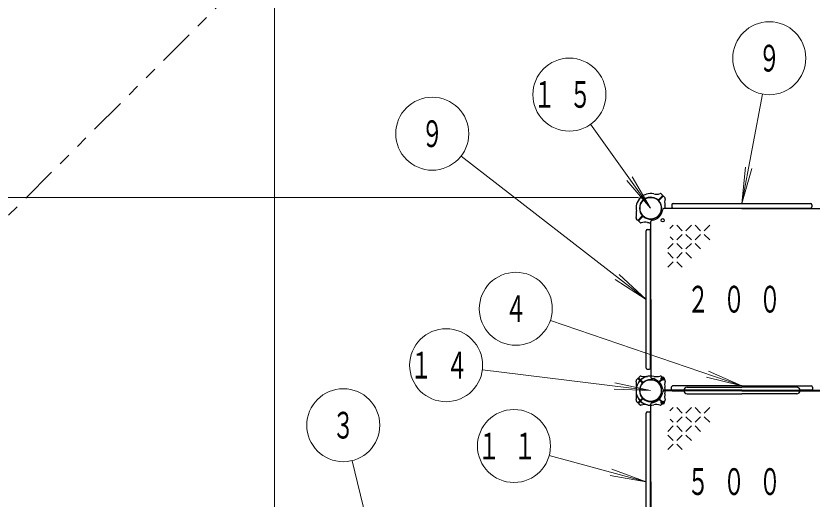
# Model space of a CAD drawing. Units: millimetres on the paper. Extents: x -385 to 0, y -594 to 267.
# Drawn here: x -304.8 to -239.2, y 167.4 to 207.1 of the extents above; entities that cross this region are included whole.
import ezdxf
from ezdxf.enums import TextEntityAlignment as Align

# ---------------------------------------------------------------- set-up
doc = ezdxf.new("R2010")
doc.units = ezdxf.units.MM
doc.linetypes.add('USER3', pattern=[8, 3, -1, 1, -1, 1, -1])
doc.layers.add('LY_1', color=7, linetype='Continuous', lineweight=25)
doc.styles.add('ＭＳ ゴシック', font='')
doc.styles.get('ＭＳ ゴシック').set_extended_font_data('MS Gothic')

msp = doc.modelspace()

# ---------------------------------------------------------------- linework, layer by layer
at = {"layer": 'LY_1', "lineweight": 13}
for p, q in [((-283.556, 147.28), (-283.556, 237.175)), ((-243.468, 200.665), (-245.165, 191.66)), ((-257.597, 198.178), (-252.665, 191.28)), ((-268.237, 195.566), (-253.045, 183.78)), ((-245.165, 191.66), (-244.868, 194.646)), ((-245.165, 191.66), (-244.354, 194.549)), ((-252.665, 191.28), (-254.615, 193.559)), ((-252.665, 191.28), (-254.19, 193.863)), ((-253.665, 192.171), (-330.158, 192.171)), ((-251.08, 189.611), (-250.812, 189.878)), ((-250.062, 189.428), (-250.512, 189.878)), ((-249.762, 189.428), (-249.312, 189.878)), ((-248.562, 189.428), (-249.012, 189.878)), ((-248.262, 189.428), (-247.812, 189.878)), ((-250.812, 188.678), (-251.052, 188.918)), ((-250.512, 188.678), (-250.062, 189.128)), ((-249.312, 188.678), (-249.762, 189.128)), ((-249.012, 188.678), (-248.562, 189.128)), ((-247.812, 188.678), (-248.262, 189.128)), ((-251.262, 187.928), (-250.812, 188.378)), ((-250.062, 187.928), (-250.512, 188.378)), ((-249.762, 187.928), (-249.312, 188.378)), ((-248.562, 187.928), (-249.012, 188.378)), ((-250.812, 187.178), (-251.262, 187.628)), ((-250.512, 187.178), (-250.062, 187.628)), ((-249.312, 187.178), (-249.762, 187.628)), ((-251.262, 186.428), (-250.812, 186.878)), ((-250.062, 186.428), (-250.512, 186.878)), ((-253.045, 183.78), (-255.246, 185.819)), ((-253.045, 183.78), (-255.566, 185.405)), ((-260.903, 182.039), (-245.165, 176.66)), ((-266.49, 177.998), (-252.665, 176.28)), ((-245.165, 176.66), (-247.908, 177.874)), ((-245.165, 176.66), (-248.077, 177.379)), ((-252.665, 176.28), (-255.598, 176.908)), ((-252.665, 176.28), (-255.663, 176.389)), ((-251.08, 174.611), (-250.812, 174.878)), ((-250.062, 174.428), (-250.512, 174.878)), ((-249.762, 174.428), (-249.312, 174.878)), ((-248.562, 174.428), (-249.012, 174.878)), ((-248.262, 174.428), (-247.812, 174.878)), ((-250.812, 173.678), (-251.052, 173.918)), ((-250.512, 173.678), (-250.062, 174.128)), ((-249.312, 173.678), (-249.762, 174.128)), ((-249.012, 173.678), (-248.562, 174.128)), ((-247.812, 173.678), (-248.262, 174.128)), ((-251.262, 172.928), (-250.812, 173.378)), ((-250.062, 172.928), (-250.512, 173.378)), ((-249.762, 172.928), (-249.312, 173.378)), ((-248.562, 172.928), (-249.012, 173.378)), ((-250.812, 172.178), (-251.262, 172.628)), ((-250.512, 172.178), (-250.062, 172.628)), ((-249.312, 172.178), (-249.762, 172.628)), ((-251.262, 171.428), (-250.812, 171.878)), ((-250.062, 171.428), (-250.512, 171.878)), ((-277.199, 170.519), (-275.165, 162.26)), ((-260.998, 170.938), (-253.045, 168.78)), ((-253.045, 168.78), (-255.997, 169.311)), ((-253.045, 168.78), (-255.86, 169.815))]:
    msp.add_line(p, q, dxfattribs=at)
at = {"layer": 'LY_1'}
for p, q in [((-253.36, 192.258), (-253.362, 192.261)), ((-252.023, 191.964), (-251.69, 192.297)), ((-251.981, 191.922), (-251.647, 192.255)), ((-251.691, 192.355), (-251.797, 192.454)), ((-251.59, 192.254), (-251.491, 192.148)), ((-253.643, 191.975), (-253.645, 191.978)), ((-250.915, 191.56), (-250.915, 191.38)), ((-250.815, 191.66), (-239.515, 191.66)), ((-239.415, 191.56), (-239.415, 191.38)), ((-245.165, 191.25), (-251.572, 191.25)), ((-250.815, 191.28), (-239.515, 191.28)), ((-245.165, 191.25), (-238.757, 191.25)), ((-253.739, 190.306), (-253.847, 190.421)), ((-253.349, 190.639), (-253.682, 190.305)), ((-253.306, 190.596), (-253.639, 190.263)), ((-253.638, 190.205), (-253.523, 190.098)), ((-252.635, 183.78), (-252.635, 190.188)), ((-252.945, 189.53), (-252.765, 189.53)), ((-253.045, 178.13), (-253.045, 189.43)), ((-252.665, 178.13), (-252.665, 189.43)), ((-252.635, 183.78), (-252.635, 177.372)), ((-252.945, 178.03), (-252.765, 178.03)), ((-253.739, 177.254), (-253.847, 177.139)), ((-253.349, 176.922), (-253.682, 177.255)), ((-253.306, 176.964), (-253.639, 177.297)), ((-253.638, 177.355), (-253.523, 177.462)), ((-253.36, 177.258), (-253.362, 177.261)), ((-252.023, 176.964), (-251.69, 177.297)), ((-251.981, 176.922), (-251.647, 177.255)), ((-251.691, 177.355), (-251.797, 177.454)), ((-251.59, 177.254), (-251.491, 177.148)), ((-253.643, 176.975), (-253.645, 176.978)), ((-250.965, 176.56), (-250.965, 176.38)), ((-245.165, 176.66), (-250.865, 176.66)), ((-249.665, 176.552), (-245.165, 176.552)), ((-245.165, 176.66), (-239.465, 176.66)), ((-240.665, 176.552), (-245.165, 176.552)), ((-239.365, 176.56), (-239.365, 176.38)), ((-245.165, 176.31), (-251.572, 176.31)), ((-245.165, 176.25), (-251.572, 176.25)), ((-250.905, 176.312), (-250.905, 176.248)), ((-250.905, 176.312), (-249.935, 176.312)), ((-250.905, 176.248), (-249.935, 176.248)), ((-249.665, 176.008), (-245.165, 176.008)), ((-245.165, 176.31), (-238.757, 176.31)), ((-245.165, 176.25), (-238.757, 176.25)), ((-240.665, 176.008), (-245.165, 176.008)), ((-239.425, 176.312), (-240.394, 176.312)), ((-239.425, 176.248), (-240.394, 176.248)), ((-239.425, 176.312), (-239.425, 176.248)), ((-253.739, 175.306), (-253.847, 175.421)), ((-253.349, 175.639), (-253.682, 175.305)), ((-253.643, 175.585), (-253.645, 175.583)), ((-253.306, 175.596), (-253.639, 175.263)), ((-253.638, 175.205), (-253.523, 175.098)), ((-253.36, 175.302), (-253.362, 175.3)), ((-252.635, 168.78), (-252.635, 175.188)), ((-252.023, 175.596), (-251.69, 175.263)), ((-251.981, 175.639), (-251.647, 175.305)), ((-251.691, 175.205), (-251.797, 175.106)), ((-251.59, 175.306), (-251.491, 175.413)), ((-253.045, 163.13), (-253.045, 174.43)), ((-252.945, 174.53), (-252.765, 174.53)), ((-252.665, 163.13), (-252.665, 174.43)), ((-252.635, 168.78), (-252.635, 162.372))]:
    msp.add_line(p, q, dxfattribs=at)
at = {"layer": 'LY_1', "linetype": 'USER3', "lineweight": 13}
msp.add_lwpolyline([(-182.481, 77.508), (-161.393, 98.597), (-161.393, 155.38), (-155.774, 160.999), (-155.774, 206.561), (-177.384, 228.171), (-267.945, 228.171), (-316.445, 179.672), (-316.445, 165.109), (-319.556, 161.998), (-319.556, 115.562), (-316.865, 112.871), (-316.865, 78.223), (-291.542, 52.9), (-258.787, 52.9), (-234.179, 77.508)], close=True, dxfattribs=at)
at = {"layer": 'LY_1', "lineweight": 13}
for centre in [(-242.913, 203.614), (-259.341, 200.618), (-270.608, 197.404), (-263.742, 183.009), (-269.467, 178.368), (-277.917, 173.432), (-263.893, 171.724)]:
    msp.add_circle(centre, 3, dxfattribs=at)
at = {"layer": 'LY_1'}
for centre, radius in [((-252.665, 191.28), 0.891), ((-251.675, 190.29), 0.13), ((-252.665, 176.28), 0.891), ((-251.675, 177.27), 0.13), ((-251.675, 175.29), 0.13)]:
    msp.add_circle(centre, radius, dxfattribs=at)
for centre, radius, start, end in [((-252.665, 191.28), 1.2, 135, 192.27281), ((-252.665, 191.28), 1.22, 135, 143.62693), ((-252.665, 191.28), 1.22, 126.37307, 135), ((-252.665, 191.28), 1.2, 77.72719, 135), ((-253.376, 192.246), 0.02, 45, 126.37307), ((-252.665, 191.28), 0.9, 49.27066, 135), ((-252.197, 193.43), 1, 257.72719, 287.54116), ((-251.865, 192.381), 0.1, 47, 107.54116), ((-251.718, 192.326), 0.04, 315, 47), ((-251.619, 192.227), 0.04, 43, 135), ((-251.564, 192.079), 0.1, 342.45884, 43), ((-253.631, 191.992), 0.02, 143.62693, 225), ((-252.665, 191.28), 0.9, 135, 220.72934), ((-252.051, 191.993), 0.04, 229.27066, 315), ((-252.665, 191.28), 0.9, 315, 40.72934), ((-251.952, 191.894), 0.04, 135, 220.72934), ((-250.515, 191.748), 1, 162.45884, 192.27281), ((-252.665, 191.28), 1.2, 358.56746, 12.27281), ((-250.815, 191.56), 0.1, 90, 180), ((-239.515, 191.56), 0.1, 0, 90), ((-254.814, 190.813), 1, 342.45884, 12.27281), ((-252.665, 191.28), 1, 276.78718, 353.21282), ((-251.572, 191.15), 0.1, 90, 173.21282), ((-250.815, 191.38), 0.1, 180, 270), ((-239.515, 191.38), 0.1, 270, 0), ((-253.765, 190.481), 0.1, 162.45884, 223), ((-253.71, 190.334), 0.04, 223, 315), ((-253.611, 190.235), 0.04, 135, 227), ((-253.377, 190.667), 0.04, 315, 40.72934), ((-253.278, 190.568), 0.04, 49.27066, 135), ((-252.665, 191.28), 0.9, 229.27066, 315), ((-252.535, 190.188), 0.1, 96.78718, 180), ((-253.464, 190.179), 0.1, 227, 287.54116), ((-253.132, 189.13), 1, 77.72719, 107.54116), ((-252.945, 189.43), 0.1, 90, 180), ((-252.665, 191.28), 1.2, 257.72719, 271.43254), ((-252.765, 189.43), 0.1, 0, 90), ((-252.945, 178.13), 0.1, 180, 270), ((-252.765, 178.13), 0.1, 270, 0), ((-253.765, 177.079), 0.1, 137, 197.54116), ((-252.665, 176.28), 1.2, 135, 225), ((-254.814, 176.748), 1, 347.72719, 17.54116), ((-253.71, 177.227), 0.04, 45, 137), ((-253.611, 177.326), 0.04, 133, 225), ((-252.665, 176.28), 1.22, 135, 143.62693), ((-253.464, 177.381), 0.1, 72.45884, 133), ((-252.665, 176.28), 1.22, 126.37307, 135), ((-252.665, 176.28), 1.2, 77.72719, 135), ((-253.132, 178.43), 1, 252.45884, 282.27281), ((-253.376, 177.246), 0.02, 45, 126.37307), ((-252.665, 176.28), 0.9, 45, 135), ((-252.535, 177.372), 0.1, 180, 263.21282), ((-252.665, 176.28), 1, 6.78718, 83.21282), ((-252.197, 178.43), 1, 257.72719, 287.54116), ((-251.865, 177.381), 0.1, 47, 107.54116), ((-251.718, 177.326), 0.04, 315, 47), ((-251.619, 177.227), 0.04, 43, 135), ((-250.515, 176.748), 1, 162.45884, 192.27281), ((-251.564, 177.079), 0.1, 342.45884, 43), ((-253.631, 176.992), 0.02, 143.62693, 225), ((-252.665, 176.28), 0.9, 135, 225), ((-253.377, 176.894), 0.04, 319.27066, 45), ((-253.278, 176.993), 0.04, 225, 310.72934), ((-252.051, 176.993), 0.04, 229.27066, 315), ((-252.665, 176.28), 0.9, 315, 45), ((-251.952, 176.894), 0.04, 135, 220.72934), ((-251.572, 176.41), 0.1, 186.78718, 270), ((-252.665, 176.28), 1.2, 347.72719, 12.27281), ((-250.865, 176.56), 0.1, 90, 180), ((-249.665, 176.28), 0.272, 90, 270), ((-240.665, 176.28), 0.272, 270, 90), ((-239.465, 176.56), 0.1, 0, 90), ((-254.814, 175.813), 1, 342.45884, 12.27281), ((-252.665, 176.28), 1, 276.78718, 353.21282), ((-251.572, 176.15), 0.1, 90, 173.21282), ((-250.515, 175.813), 1, 167.72719, 197.54116), ((-253.765, 175.481), 0.1, 162.45884, 223), ((-253.71, 175.334), 0.04, 223, 315), ((-253.631, 175.569), 0.02, 135, 216.37307), ((-253.611, 175.235), 0.04, 135, 227), ((-252.665, 176.28), 1.22, 216.37307, 225), ((-253.464, 175.179), 0.1, 227, 287.54116), ((-252.665, 176.28), 1.22, 225, 233.62693), ((-252.665, 176.28), 1.2, 225, 282.27281), ((-253.132, 174.13), 1, 77.72719, 107.54116), ((-253.376, 175.314), 0.02, 233.62693, 315), ((-253.377, 175.667), 0.04, 315, 40.72934), ((-253.278, 175.568), 0.04, 49.27066, 135), ((-252.665, 176.28), 0.9, 225, 315), ((-252.535, 175.188), 0.1, 96.78718, 180), ((-252.197, 174.13), 1, 72.45884, 102.27281), ((-252.051, 175.568), 0.04, 45, 130.72934), ((-251.952, 175.667), 0.04, 139.27066, 225), ((-251.865, 175.179), 0.1, 252.45884, 313), ((-251.718, 175.235), 0.04, 313, 45), ((-251.619, 175.334), 0.04, 225, 317), ((-251.564, 175.481), 0.1, 317, 17.54116), ((-252.945, 174.43), 0.1, 90, 180), ((-252.765, 174.43), 0.1, 0, 90)]:
    msp.add_arc(centre, radius, start, end, dxfattribs=at)

# ---------------------------------------------------------------- texts
at = {"layer": 'LY_1', "style": 'ＭＳ ゴシック', "width": 0.6}
for s, p in [('９', (-242.913, 203.614)), ('９', (-270.608, 197.404)), ('４', (-263.742, 183.009)), ('３', (-277.917, 173.432))]:
    msp.add_text(s, height=2.199, dxfattribs=at).set_placement(p, align=Align.MIDDLE_CENTER)
at = {"layer": 'LY_1', "char_height": 2.199, "style": 'ＭＳ ゴシック'}
for s, insert, attachment_point in [('\\T1.64;\\W0.6;１５', (-259.341, 200.618), 5), ('\\T1.64;\\W0.6;２００', (-249.664, 183.78), 4), ('\\T1.64;\\W0.6;１４', (-269.467, 178.368), 5), ('\\T1.64;\\W0.6;１１', (-263.893, 171.724), 5), ('\\T1.64;\\W0.6;５００', (-249.664, 168.78), 4)]:
    msp.add_mtext(s, dxfattribs=dict(at, insert=insert, attachment_point=attachment_point))

doc.saveas('drawing.dxf')
